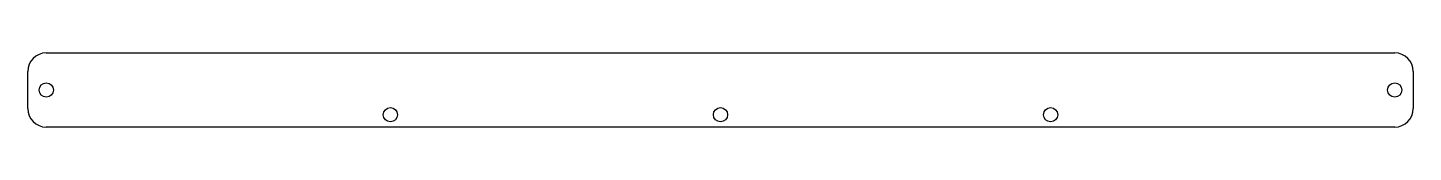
# Model space of a CAD drawing. Extents: x 0 to 224, y 0 to 12.
import ezdxf

# ---------------------------------------------------------------- set-up
doc = ezdxf.new("R2010")
doc.units = 0
doc.layers.add('20', color=30, linetype='CONTINUOUS')

msp = doc.modelspace()

# ---------------------------------------------------------------- linework, layer by layer
at = {"layer": '20'}
for p, q in [((3, 12), (221, 12)), ((0, 3), (0, 9)), ((224, 9), (224, 3)), ((221, 0), (3, 0))]:
    msp.add_line(p, q, dxfattribs=at)
for centre in [(3, 6), (3, 6), (221, 6), (221, 6), (58.63, 2), (58.63, 2), (112, 2), (112, 2), (165.37, 2), (165.37, 2)]:
    msp.add_circle(centre, 1.15, dxfattribs=at)
for centre, start, end in [((3, 9), 90, 180), ((221, 9), 0, 90), ((3, 3), 180, 270), ((221, 3), 270, 0)]:
    msp.add_arc(centre, 3, start, end, dxfattribs=at)

doc.saveas('drawing.dxf')
